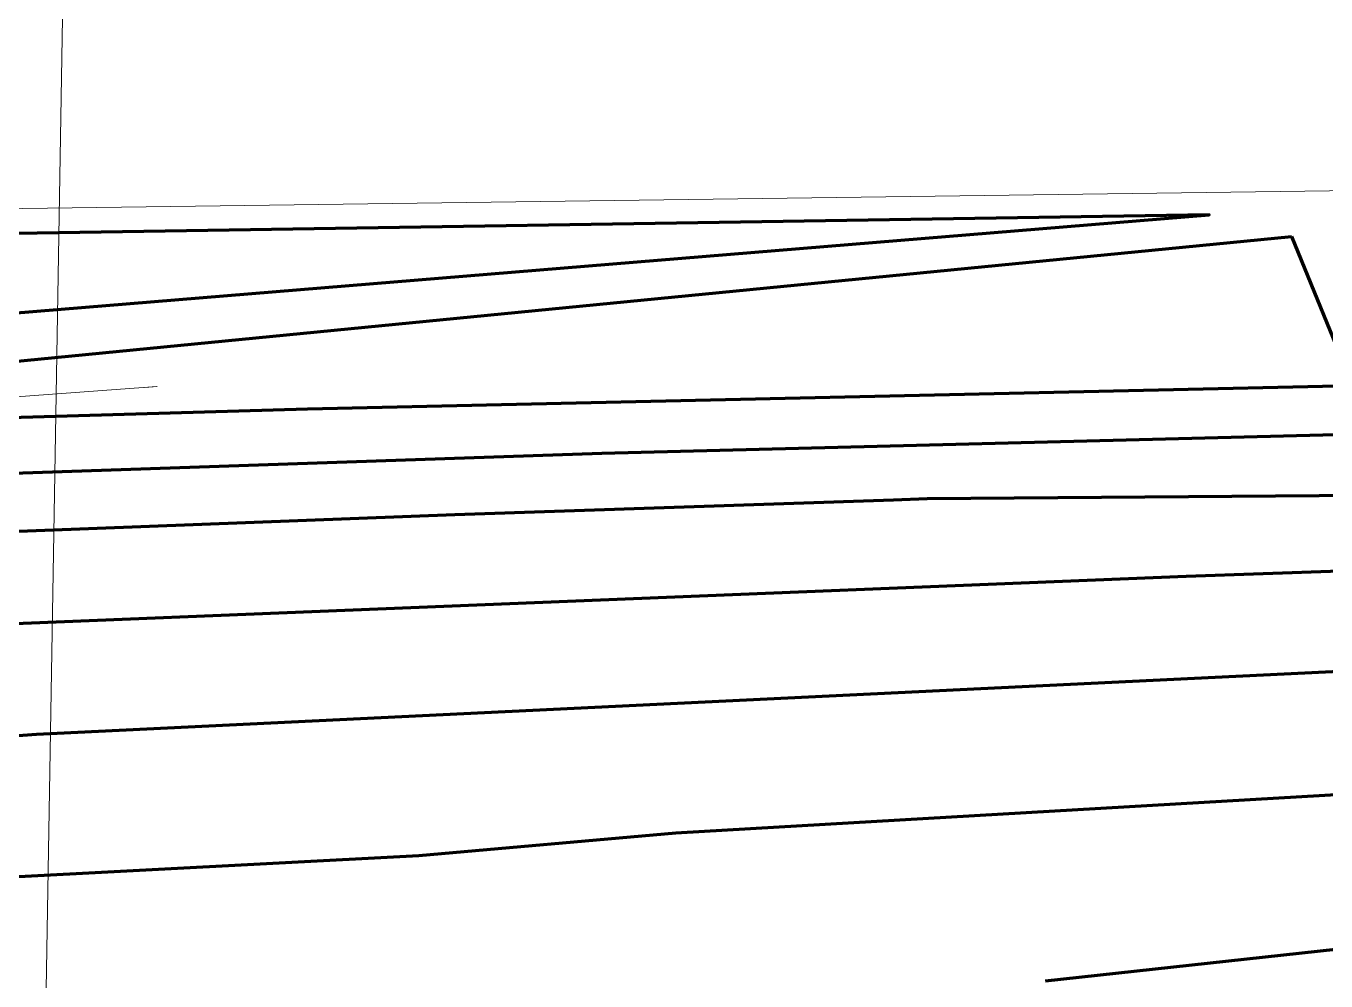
# Model space of a CAD drawing. Header units: inches. Extents: x 5690 to 5695, y -585 to 907.
# Drawn here: x 5693.3246 to 5693.4737, y -584.2719 to -584.1623 of the extents above; entities that cross this region are included whole.
import ezdxf

# ---------------------------------------------------------------- set-up
doc = ezdxf.new("R2010")
doc.units = ezdxf.units.IN
doc.header["$MEASUREMENT"] = 0
for name, color, linetype, lineweight in [('C-TOPO', 7, 'Continuous', 9), ('C-TOPO-MAJR', 7, 'Continuous', 70), ('G-ANNO-SYMB-1', 111, 'Continuous', 9)]:
    doc.layers.add(name, color=color, linetype=linetype, lineweight=lineweight)

msp = doc.modelspace()

# ---------------------------------------------------------------- linework, layer by layer
at = {"layer": 'C-TOPO'}
for p, q in [((5693.51314, -584.18071), (5693.3039, -584.18353)), ((5693.30298, -584.20636), (5693.3396, -584.20366)), ((5693.33822, -584.20377), (5693.33961, -584.20366))]:
    msp.add_line(p, q, dxfattribs=at)
at = {"layer": 'C-TOPO-MAJR'}
for p, q in [((5693.30314, -584.20278), (5693.46975, -584.18645)), ((5693.46975, -584.18645), (5693.47674, -584.20361)), ((5693.36963, -584.25749), (5693.30177, -584.26109))]:
    msp.add_line(p, q, dxfattribs=at)
for points in [[(5693.30345, -584.19686, 0), (5693.46029, -584.18396, 0), (5693.30382, -584.18642, 0)], [(5693.47674, -584.20361, 0), (5693.35686, -584.20627, 0), (5693.31876, -584.20739, 0)], [(5693.56411, -584.20857, 0), (5693.47785, -584.20915, 0), (5693.39065, -584.21137, 0), (5693.30282, -584.21433, 0)], [(5693.61778, -584.2151, 0), (5693.42796, -584.21657, 0), (5693.42408, -584.21669, 0), (5693.37377, -584.21838, 0), (5693.3027, -584.22111, 0)], [(5693.30246, -584.2317, 0), (5693.45767, -584.22544, 0), (5693.51066, -584.22358, 0), (5693.64911, -584.22234, 0)], [(5693.64899, -584.23054, 0), (5693.59888, -584.23105, 0), (5693.4958, -584.23538, 0), (5693.32579, -584.2436, 0), (5693.30687, -584.24495, 0)], [(5693.6488, -584.24127, 0), (5693.53947, -584.24676, 0), (5693.39912, -584.25492, 0), (5693.36963, -584.25749, 0)], [(5693.64848, -584.2564, 0), (5693.58998, -584.25993, 0), (5693.48111, -584.26757, 0), (5693.44151, -584.27186, 0)]]:
    msp.add_polyline3d(points, dxfattribs=at)
at = {"layer": 'G-ANNO-SYMB-1'}
msp.add_line((5693.33352, -583.87853), (5693.31973, -584.69875), dxfattribs=at)

doc.saveas('drawing.dxf')
